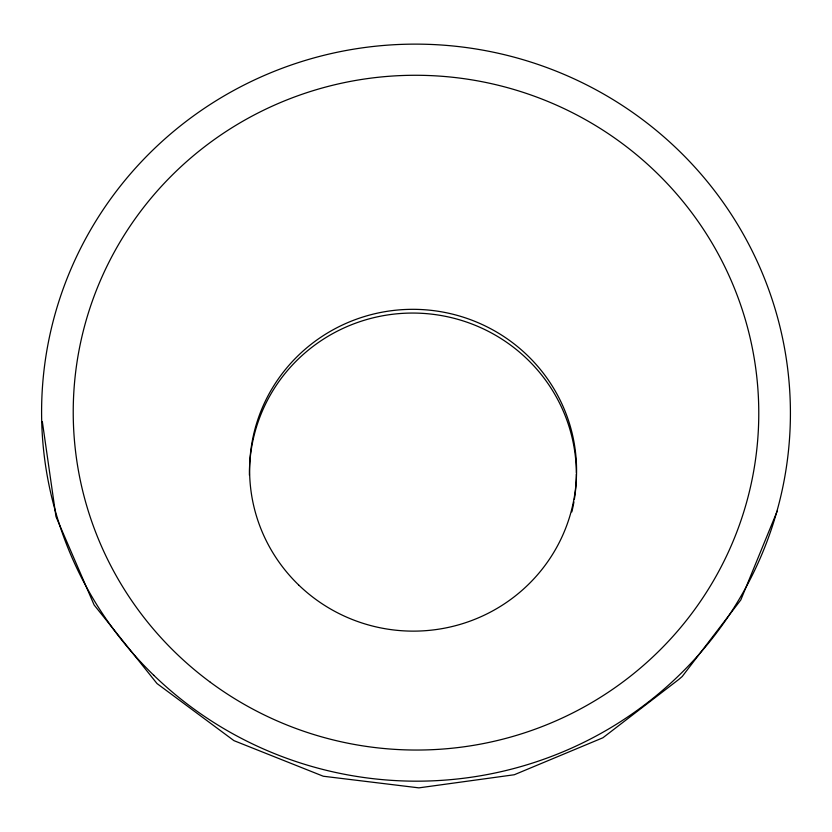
<?xml version="1.0" encoding="UTF-8"?>
<svg xmlns="http://www.w3.org/2000/svg" width="832" height="832" viewBox="0 0 832 832"><rect width="100%" height="100%" fill="white"/><g stroke="black" fill="none" stroke-linecap="round" stroke-linejoin="round"><path stroke-width="1.25" d="M777.244 511.025L740.802 599.945L682.209 676.51L678.746 679.474L602.898 737.776L514.27 774.748L418.902 787.862L323.294 776.235L233.969 740.657L156.998 683.54L94.13 604.978L55.983 516.641L42.338 421.626M573.924 501.946A163.488 160.898 2.9 0 1 571.823 511.93M249.423 475.238A163.488 160.898 2.9 0 1 411.341 313.061A163.488 160.898 2.9 0 1 576.368 472.69M576.368 473.959A163.488 160.898 2.9 0 1 574.35 499.418M153.785 675.293A374.431 368.514 2.9 0 0 778.565 505.211A374.431 368.514 2.9 0 0 315.65 57.45A374.431 368.514 2.9 0 0 153.785 675.293M298.594 584.906A163.488 160.898 2.9 0 0 571.386 510.65A163.488 160.898 2.9 0 0 369.273 315.141A163.488 160.898 2.9 0 0 298.594 584.906M210.361 682.261A342.794 337.376 2.9 0 0 756.319 453.513A342.794 337.376 2.9 0 0 281.32 102.19A342.794 337.376 2.9 0 0 210.361 682.261"/></g></svg>
